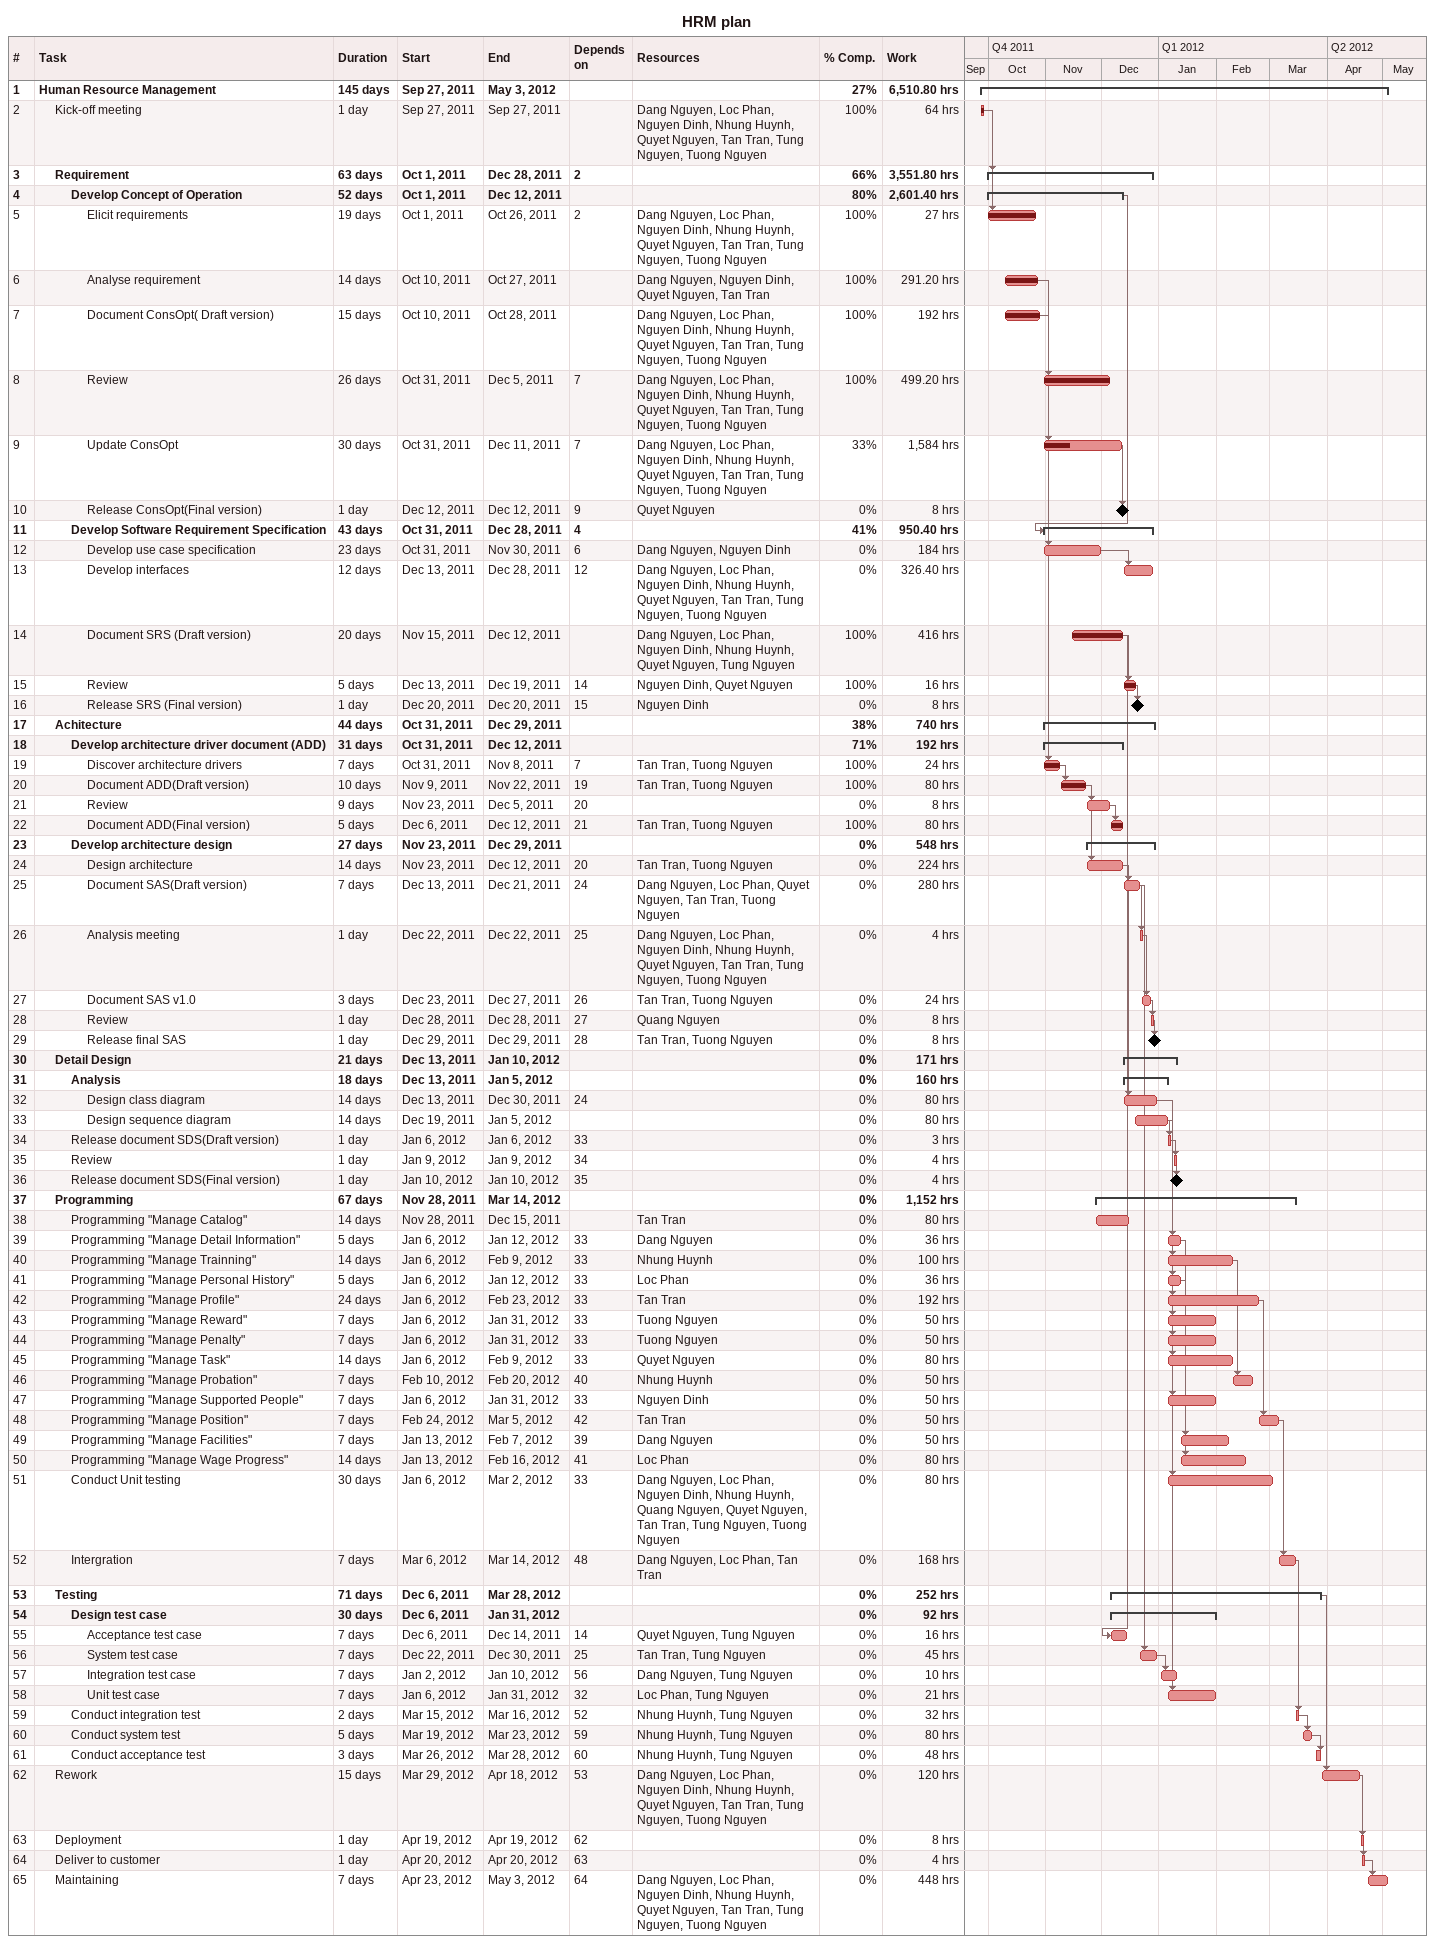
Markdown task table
HRM plan

| ID | Level | Task | Duration | Start | Finish | Predecessors | Resources | % complete | Work (h) |
|---|---|---|---|---|---|---|---|---|---|
| 1 | 1 | **Human Resource Management** | 145d | 2011-09-27 | 2012-05-03 |  |  | 27 | 6510.80 |
| 2 | 2 | Kick-off meeting | 1d | 2011-09-27 | 2011-09-27 |  | Dang Nguyen, Loc Phan, Nguyen Dinh, Nhung Huynh, Quyet Nguyen, Tan Tran, Tung Nguyen, Tuong Nguyen | 100 | 64 |
| 3 | 2 | **Requirement** | 63d | 2011-10-01 | 2011-12-28 | 2 |  | 66 | 3551.80 |
| 4 | 3 | **Develop Concept of Operation** | 52d | 2011-10-01 | 2011-12-12 |  |  | 80 | 2601.40 |
| 5 | 4 | Elicit requirements | 19d | 2011-10-01 | 2011-10-26 | 2 | Dang Nguyen, Loc Phan, Nguyen Dinh, Nhung Huynh, Quyet Nguyen, Tan Tran, Tung Nguyen, Tuong Nguyen | 100 | 27 |
| 6 | 4 | Analyse requirement | 14d | 2011-10-10 | 2011-10-27 |  | Dang Nguyen, Nguyen Dinh, Quyet Nguyen, Tan Tran | 100 | 291.20 |
| 7 | 4 | Document ConsOpt( Draft version) | 15d | 2011-10-10 | 2011-10-28 |  | Dang Nguyen, Loc Phan, Nguyen Dinh, Nhung Huynh, Quyet Nguyen, Tan Tran, Tung Nguyen, Tuong Nguyen | 100 | 192 |
| 8 | 4 | Review | 26d | 2011-10-31 | 2011-12-05 | 7 | Dang Nguyen, Loc Phan, Nguyen Dinh, Nhung Huynh, Quyet Nguyen, Tan Tran, Tung Nguyen, Tuong Nguyen | 100 | 499.20 |
| 9 | 4 | Update ConsOpt | 30d | 2011-10-31 | 2011-12-11 | 7 | Dang Nguyen, Loc Phan, Nguyen Dinh, Nhung Huynh, Quyet Nguyen, Tan Tran, Tung Nguyen, Tuong Nguyen | 33 | 1584 |
| 10 | 4 | Release ConsOpt(Final version) | 1d | 2011-12-12 | 2011-12-12 | 9 | Quyet Nguyen | 0 | 8 |
| 11 | 3 | **Develop Software Requirement Specification** | 43d | 2011-10-31 | 2011-12-28 | 4 |  | 41 | 950.40 |
| 12 | 4 | Develop use case specification | 23d | 2011-10-31 | 2011-11-30 | 6 | Dang Nguyen, Nguyen Dinh | 0 | 184 |
| 13 | 4 | Develop interfaces | 12d | 2011-12-13 | 2011-12-28 | 12 | Dang Nguyen, Loc Phan, Nguyen Dinh, Nhung Huynh, Quyet Nguyen, Tan Tran, Tung Nguyen, Tuong Nguyen | 0 | 326.40 |
| 14 | 4 | Document SRS (Draft version) | 20d | 2011-11-15 | 2011-12-12 |  | Dang Nguyen, Loc Phan, Nguyen Dinh, Nhung Huynh, Quyet Nguyen, Tung Nguyen | 100 | 416 |
| 15 | 4 | Review | 5d | 2011-12-13 | 2011-12-19 | 14 | Nguyen Dinh, Quyet Nguyen | 100 | 16 |
| 16 | 4 | Release SRS (Final version) | 1d | 2011-12-20 | 2011-12-20 | 15 | Nguyen Dinh | 0 | 8 |
| 17 | 2 | **Achitecture** | 44d | 2011-10-31 | 2011-12-29 |  |  | 38 | 740 |
| 18 | 3 | **Develop architecture driver document (ADD)** | 31d | 2011-10-31 | 2011-12-12 |  |  | 71 | 192 |
| 19 | 4 | Discover architecture drivers | 7d | 2011-10-31 | 2011-11-08 | 7 | Tan Tran, Tuong Nguyen | 100 | 24 |
| 20 | 4 | Document ADD(Draft version) | 10d | 2011-11-09 | 2011-11-22 | 19 | Tan Tran, Tuong Nguyen | 100 | 80 |
| 21 | 4 | Review | 9d | 2011-11-23 | 2011-12-05 | 20 |  | 0 | 8 |
| 22 | 4 | Document ADD(Final version) | 5d | 2011-12-06 | 2011-12-12 | 21 | Tan Tran, Tuong Nguyen | 100 | 80 |
| 23 | 3 | **Develop architecture design** | 27d | 2011-11-23 | 2011-12-29 |  |  | 0 | 548 |
| 24 | 4 | Design architecture | 14d | 2011-11-23 | 2011-12-12 | 20 | Tan Tran, Tuong Nguyen | 0 | 224 |
| 25 | 4 | Document SAS(Draft version) | 7d | 2011-12-13 | 2011-12-21 | 24 | Dang Nguyen, Loc Phan, Quyet Nguyen, Tan Tran, Tuong Nguyen | 0 | 280 |
| 26 | 4 | Analysis meeting | 1d | 2011-12-22 | 2011-12-22 | 25 | Dang Nguyen, Loc Phan, Nguyen Dinh, Nhung Huynh, Quyet Nguyen, Tan Tran, Tung Nguyen, Tuong Nguyen | 0 | 4 |
| 27 | 4 | Document SAS v1.0 | 3d | 2011-12-23 | 2011-12-27 | 26 | Tan Tran, Tuong Nguyen | 0 | 24 |
| 28 | 4 | Review | 1d | 2011-12-28 | 2011-12-28 | 27 | Quang Nguyen | 0 | 8 |
| 29 | 4 | Release final SAS | 1d | 2011-12-29 | 2011-12-29 | 28 | Tan Tran, Tuong Nguyen | 0 | 8 |
| 30 | 2 | **Detail Design** | 21d | 2011-12-13 | 2012-01-10 |  |  | 0 | 171 |
| 31 | 3 | **Analysis** | 18d | 2011-12-13 | 2012-01-05 |  |  | 0 | 160 |
| 32 | 4 | Design class diagram | 14d | 2011-12-13 | 2011-12-30 | 24 |  | 0 | 80 |
| 33 | 4 | Design sequence diagram | 14d | 2011-12-19 | 2012-01-05 |  |  | 0 | 80 |
| 34 | 3 | Release document SDS(Draft version) | 1d | 2012-01-06 | 2012-01-06 | 33 |  | 0 | 3 |
| 35 | 3 | Review | 1d | 2012-01-09 | 2012-01-09 | 34 |  | 0 | 4 |
| 36 | 3 | Release document SDS(Final version) | 1d | 2012-01-10 | 2012-01-10 | 35 |  | 0 | 4 |
| 37 | 2 | **Programming** | 67d | 2011-11-28 | 2012-03-14 |  |  | 0 | 1152 |
| 38 | 3 | Programming "Manage Catalog" | 14d | 2011-11-28 | 2011-12-15 |  | Tan Tran | 0 | 80 |
| 39 | 3 | Programming "Manage Detail Information" | 5d | 2012-01-06 | 2012-01-12 | 33 | Dang Nguyen | 0 | 36 |
| 40 | 3 | Programming "Manage Trainning" | 14d | 2012-01-06 | 2012-02-09 | 33 | Nhung Huynh | 0 | 100 |
| 41 | 3 | Programming "Manage Personal History" | 5d | 2012-01-06 | 2012-01-12 | 33 | Loc Phan | 0 | 36 |
| 42 | 3 | Programming "Manage Profile" | 24d | 2012-01-06 | 2012-02-23 | 33 | Tan Tran | 0 | 192 |
| 43 | 3 | Programming "Manage Reward" | 7d | 2012-01-06 | 2012-01-31 | 33 | Tuong Nguyen | 0 | 50 |
| 44 | 3 | Programming "Manage Penalty" | 7d | 2012-01-06 | 2012-01-31 | 33 | Tuong Nguyen | 0 | 50 |
| 45 | 3 | Programming "Manage Task" | 14d | 2012-01-06 | 2012-02-09 | 33 | Quyet Nguyen | 0 | 80 |
| 46 | 3 | Programming "Manage Probation" | 7d | 2012-02-10 | 2012-02-20 | 40 | Nhung Huynh | 0 | 50 |
| 47 | 3 | Programming "Manage Supported People" | 7d | 2012-01-06 | 2012-01-31 | 33 | Nguyen Dinh | 0 | 50 |
| 48 | 3 | Programming "Manage Position" | 7d | 2012-02-24 | 2012-03-05 | 42 | Tan Tran | 0 | 50 |
| 49 | 3 | Programming "Manage Facilities" | 7d | 2012-01-13 | 2012-02-07 | 39 | Dang Nguyen | 0 | 50 |
| 50 | 3 | Programming "Manage Wage Progress" | 14d | 2012-01-13 | 2012-02-16 | 41 | Loc Phan | 0 | 80 |
| 51 | 3 | Conduct Unit testing | 30d | 2012-01-06 | 2012-03-02 | 33 | Dang Nguyen, Loc Phan, Nguyen Dinh, Nhung Huynh, Quang Nguyen, Quyet Nguyen, Tan Tran, Tung Nguyen, Tuong Nguyen | 0 | 80 |
| 52 | 3 | Intergration | 7d | 2012-03-06 | 2012-03-14 | 48 | Dang Nguyen, Loc Phan, Tan Tran | 0 | 168 |
| 53 | 2 | **Testing** | 71d | 2011-12-06 | 2012-03-28 |  |  | 0 | 252 |
| 54 | 3 | **Design test case** | 30d | 2011-12-06 | 2012-01-31 |  |  | 0 | 92 |
| 55 | 4 | Acceptance test case | 7d | 2011-12-06 | 2011-12-14 | 14 | Quyet Nguyen, Tung Nguyen | 0 | 16 |
| 56 | 4 | System test case | 7d | 2011-12-22 | 2011-12-30 | 25 | Tan Tran, Tung Nguyen | 0 | 45 |
| 57 | 4 | Integration test case | 7d | 2012-01-02 | 2012-01-10 | 56 | Dang Nguyen, Tung Nguyen | 0 | 10 |
| 58 | 4 | Unit test case | 7d | 2012-01-06 | 2012-01-31 | 32 | Loc Phan, Tung Nguyen | 0 | 21 |
| 59 | 3 | Conduct integration test | 2d | 2012-03-15 | 2012-03-16 | 52 | Nhung Huynh, Tung Nguyen | 0 | 32 |
| 60 | 3 | Conduct system test | 5d | 2012-03-19 | 2012-03-23 | 59 | Nhung Huynh, Tung Nguyen | 0 | 80 |
| 61 | 3 | Conduct acceptance test | 3d | 2012-03-26 | 2012-03-28 | 60 | Nhung Huynh, Tung Nguyen | 0 | 48 |
| 62 | 2 | Rework | 15d | 2012-03-29 | 2012-04-18 | 53 | Dang Nguyen, Loc Phan, Nguyen Dinh, Nhung Huynh, Quyet Nguyen, Tan Tran, Tung Nguyen, Tuong Nguyen | 0 | 120 |
| 63 | 2 | Deployment | 1d | 2012-04-19 | 2012-04-19 | 62 |  | 0 | 8 |
| 64 | 2 | Deliver to customer | 1d | 2012-04-20 | 2012-04-20 | 63 |  | 0 | 4 |
| 65 | 2 | Maintaining | 7d | 2012-04-23 | 2012-05-03 | 64 | Dang Nguyen, Loc Phan, Nguyen Dinh, Nhung Huynh, Quyet Nguyen, Tan Tran, Tung Nguyen, Tuong Nguyen | 0 | 448 |
